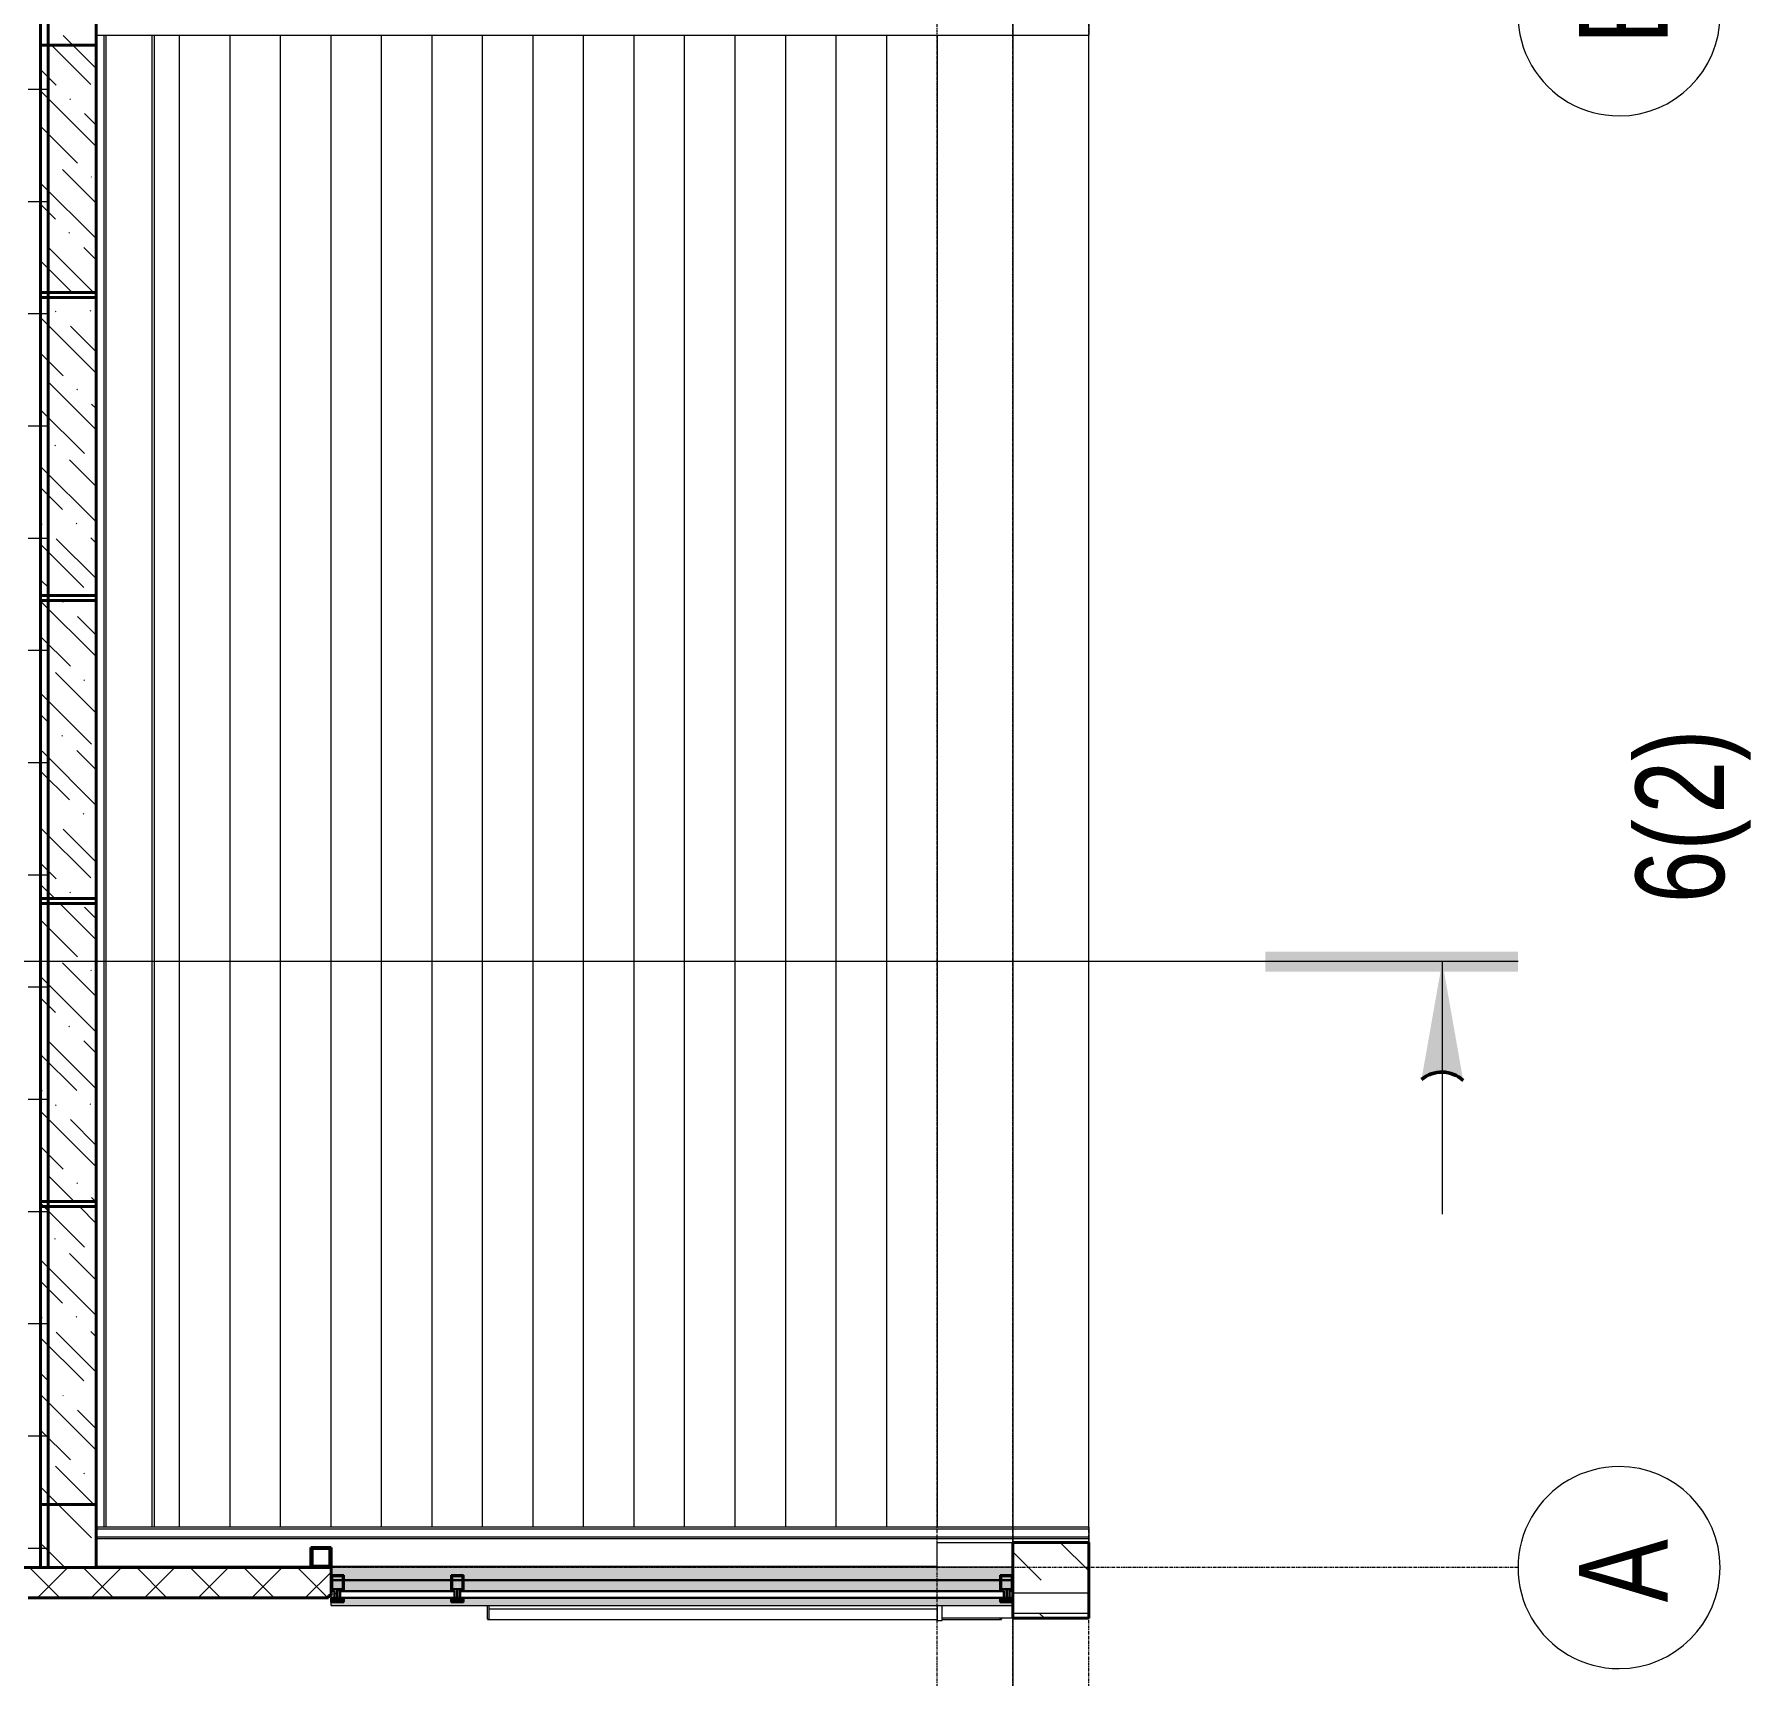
# Model space of a CAD drawing. Header units: millimetres. Extents: x 1117013 to 3394463, y -717780 to -102922.
# Drawn here: x 1305395 to 1312191, y -555272 to -548771 of the extents above; entities that cross this region are included whole.
import ezdxf

# ---------------------------------------------------------------- set-up
doc = ezdxf.new("R2010")
doc.units = ezdxf.units.MM
doc.linetypes.add('ADSK_Линия сетки', pattern=[21, 12, -3, 3, -3])
for name, color, linetype, lineweight in [('0003-Основная тонкая 0.13', 9, 'Continuous', 13), ('A-DOOR', 31, 'Continuous', 18), ('A-DOOR-FRAM', 31, 'Continuous', 18), ('A-FLOR', 192, 'Continuous', 18), ('A-FLOR-LEVL', 51, 'Continuous', 9), ('A-FLOR-PATT', 8, 'Continuous', 40), ('A-GLAZ', 151, 'Continuous', 18), ('A-GLAZ-CURT', 52, 'Continuous', 18), ('A-GLAZ-CWMG', 51, 'Continuous', 18), ('A-WALL', 113, 'Continuous', 18), ('A-WALL-PATT', 111, 'Continuous', 40), ('G-ANNO-SYMB', 111, 'Continuous', 9), ('S-BEAM', 12, 'Continuous', 18), ('S-COLS', 52, 'Continuous', 18), ('S-GRID', 1, 'Continuous', 9), ('S-GRID-IDEN', 1, 'Continuous', 20)]:
    doc.layers.add(name, color=color, linetype=linetype, lineweight=lineweight)
doc.styles.add('Century Gothic_2', font='GOTHIC.TTF', dxfattribs={"width": 0.8, "height": 349.9999999999996})
pattern_1 = [(135, (1309269.552798778, -553434.8527848267), (-308.6966577151427, 84.19025468841392), [396.875, -79.375, 3.353, -76.02199999999999])]
pattern_2 = [(45, (1409.126, 0), (-106.0660171779821, 106.0660171779821), []), (135, (1409.126, 0), (-106.0660171779821, -106.0660171779821), [])]
pattern_3 = [(45, (1409.126, 0), (84.1902546884139, 308.6966577151427), [396.875, -79.375, 3.353, -76.02199999999999])]

# ---------------------------------------------------------------- blocks, each defined once
blk = doc.blocks.new('SK_Окно_Откос - 30_Низ-880982-В_Разрез_Верт_1')
at = {"layer": 'A-GLAZ', "lineweight": 30}
for p, q in [((-120.0000000002362, 2700.000000000002), (-120.0000000002362, 2645.000000000018)), ((-120.000000000233, 55.00000000001457), (-120.000000000233, 0))]:
    blk.add_line(p, q, dxfattribs=at)
blk = doc.blocks.new('ADSK_КолоннаНесущая_Труба_ГОСТ 30245-2003 - 120x80x5-886602-В_Разрез_Верт_1')
at = {"layer": 'S-COLS'}
for p, q in [((4.999999999848835, 3630), (4.999999999848835, 2779.999999999999)), ((114.999999999849, 3630), (114.999999999849, -300)), ((4.999999999848835, 2700), (4.999999999848835, 299.9999999999989))]:
    blk.add_line(p, q, dxfattribs=at)
blk = doc.blocks.new('ADSK_КолоннаНесущая_Труба_ГОСТ 30245-2003 - 160x160x6-766301-В_Разрез_Верт_1')
at = {"layer": 'S-COLS'}
for p in [(6069.99999999993, 3630), (6229.99999999993, -300)]:
    blk.add_line(p, (6069.99999999993, -300), dxfattribs=at)
blk = doc.blocks.new('Schueco_FWS_AD-UP-75_out_Family-01 - FWS HI_Серая-853248-В_Разрез_Верт_1')
at = {"layer": 'A-DOOR-FRAM'}
for p, q in [((-205.3509244978864, 2079.921820283937), (-205.3509244978864, 2075.921820283938)), ((-193.731032112025, 2075.921820283935), (-205.2709767717485, 2075.921820283935)), ((-205.0225751251239, 2075.921820283938), (-205.0225751251239, 300.0000000000011)), ((-203.4556814481993, 2079.921820283934), (-204.6120194234129, 2079.921820283934)), ((-204.6120194234129, 2079.921820283934), (-193.731032112025, 2079.921820283934)), ((-193.731032112025, 2079.921820283934), (-150.0000000002336, 2079.921820283934)), ((-150.0000000002336, 2075.921820283935), (-193.731032112025, 2075.921820283935)), ((-164.8572853085471, 300.0000000000011), (-164.8572853085471, 2075.921820283938)), ((-205.0225751251239, 280.0000000000013), (-205.0225751251239, 49.92182028393706)), ((-205.3509244978886, 49.92182028393706), (-205.3509244978886, 45.9218202839358)), ((-205.2709767717504, 49.92182028393488), (-200.0445437886209, 49.92182028393488)), ((-200.0445437886209, 45.92182028393487), (-204.6120194234148, 45.92182028393487)), ((-204.6120194234148, 45.92182028393487), (-203.4556814482011, 45.92182028393487))]:
    blk.add_line(p, q, dxfattribs=at)
at = {"layer": 'A-DOOR-FRAM', "flags": 128}
for points in [[(-204.966836539429, 2075.921820283935), (-204.7974354665482, 2075.921820283935), (-203.6322961627259, 2075.921820283935)], [(-203.6322961627259, 49.92182028393488), (-204.7974354665482, 49.92182028393488), (-204.966836539429, 49.92182028393488)]]:
    blk.add_lwpolyline(points, dxfattribs=at)
blk = doc.blocks.new('Alutech_ALT_Glass_26mm - Alutech_ALT_Glass_26mm-853256-В_Разрез_Верт_1')
at = {"layer": 'A-GLAZ-CURT', "lineweight": 30}
for p, q in [((-94.00000000023452, 2189.000000000003), (-120.0000000002346, 2189.000000000003)), ((-120.0000000002346, 2189.000000000003), (-120.0000000002346, 36.00000000000237)), ((-94.00000000023452, 36.0000000000021), (-94.00000000023452, 2189.000000000003)), ((-120.0000000002346, 36.00000000000237), (-94.00000000023452, 36.0000000000021))]:
    blk.add_line(p, q, dxfattribs=at)
blk = doc.blocks.new('Rectangular Mullion - Schueco_FWS-50-HI_Tran_CovCap-12_Tran-55_Чёрный-851863-В_Разрез_Верт_1')
at = {"layer": 'A-GLAZ-CWMG', "lineweight": 9}
h = blk.add_hatch(dxfattribs=at)
h.set_pattern_fill('FP_1', color=256, style=0, pattern_type=2)
h.set_pattern_definition(pattern_2)
h.paths.add_polyline_path([(-120.1000000002367, 2.165734258596785e-12), (-120.1000000002367, 14.00000000000115), (-85.00000000023603, 14.00000000000115), (-85.00000000023603, 24.00000000000321), (-125.0000000002356, 24.00000000000321), (-125.0000000002356, 4.000000000005588), (-133.0000000002338, 4.000000000009919), (-133.0000000002338, 46.00000000000687), (-125.0000000002356, 46.00000000000687), (-125.0000000002356, 26.00000000000275), (-85.00000000023603, 26.00000000000275), (-85.00000000023603, 46.00000000000254), (-34.00000000023031, 46.0000000000047), (-34.00000000023031, 4.000000000005588), (-85.00000000023603, 4.000000000005588), (-85.00000000023603, 13.00000000000354), (-92.00000000023444, 13.00000000000354), (-91.8575573621863, 2.165734258596785e-12), (-30.00000000023338, 4.331468517193571e-12), (-30.00000000023338, 50.00000000000163), (-92.00000000023444, 50.00000000000163), (-92.00000000023444, 36.00000000000264), (-120.1000000002345, 36.00000000000264), (-120.1000000002367, 50.00000000000163), (-137.000000000235, 50.00000000000163), (-137.000000000235, 2.165734258596785e-12)], flags=0)
at = {"layer": 'A-GLAZ-CWMG', "lineweight": 30}
for p, q in [((-120.1000000002345, 50.00000000000099), (-137.0000000002342, 50.00000000000099)), ((-137.0000000002342, 50.00000000000099), (-137.0000000002342, 0)), ((-137.0000000002342, 0), (-120.1000000002345, 0)), ((-133.000000000233, 4.000000000007939), (-133.000000000233, 46.00000000000533)), ((-133.000000000233, 46.00000000000533), (-125.0000000002343, 46.00000000000533)), ((-125.0000000002345, 4.000000000003748), (-133.000000000233, 4.000000000007939)), ((-125.0000000002343, 46.00000000000533), (-125.0000000002345, 26.00000000000132)), ((-125.0000000002345, 26.00000000000132), (-85.00000000023333, 26.00000000000132)), ((-85.00000000023333, 24.00000000000122), (-125.0000000002343, 24.00000000000122)), ((-125.0000000002343, 24.00000000000122), (-125.0000000002345, 4.000000000003748)), ((-120.1000000002343, 36.00000000000074), (-120.1000000002345, 50.00000000000099)), ((-92.0000000002347, 36.00000000000074), (-120.1000000002343, 36.00000000000074)), ((-120.1000000002345, 0), (-120.1000000002345, 14.00000000000133)), ((-120.1000000002345, 14.00000000000133), (-85.00000000023333, 14.00000000000065)), ((-30.00000000023203, 50.00000000000109), (-92.00000000023444, 50.00000000000109)), ((-92.00000000023444, 50.00000000000109), (-92.0000000002347, 36.00000000000074)), ((-85.00000000023387, 13.00000000000213), (-92.00000000023498, 13.00000000000213)), ((-92.00000000023498, 13.00000000000213), (-92.00000000023525, 9.09439190621697e-13)), ((-92.00000000023525, 9.09439190621697e-13), (-30.00000000023203, 1.349353961899169e-12)), ((-85.00000000023333, 26.00000000000132), (-85.00000000023333, 46.00000000000208)), ((-85.00000000023333, 46.00000000000208), (-34.00000000023004, 46.00000000000338)), ((-85.00000000023333, 14.00000000000065), (-85.00000000023333, 24.00000000000122)), ((-85.00000000023387, 4.000000000003413), (-85.00000000023387, 13.00000000000213)), ((-34.00000000023004, 4.000000000003413), (-85.00000000023387, 4.000000000003413)), ((-34.00000000023004, 46.00000000000338), (-34.00000000023004, 4.000000000003413)), ((-30.00000000023203, 1.349353961899169e-12), (-30.00000000023203, 50.00000000000109))]:
    blk.add_line(p, q, dxfattribs=at)
blk = doc.blocks.new('Rectangular Mullion - Schueco_FWS-50-HI_Стойка-80_Крышка-45_Чёрный-853243-В_Разрез_Верт_1')
at = {"layer": 'A-GLAZ-CWMG'}
h = blk.add_hatch(color=256, dxfattribs=at)
h.paths.add_polyline_path([(-137.0000000002357, 2.165734258596785e-12), (-137.0000000002357, 50.00000000000163), (-120.1000000002352, 50.00000000000163), (-120.1000000002352, 2175.000000000006), (-137.0000000002357, 2175.000000000004), (-137.0000000002357, 2200.000000000002), (-150.0000000002349, 2200.000000000002), (-150.0000000002349, 2.165734258596785e-12), (-137.7400000002381, 2.165734258596785e-12)], flags=0)
h.paths.add_polyline_path([(-125.0000000002363, 4.000000000009919), (-125.0000000002363, 24.00000000000321), (-120.1000000002352, 24.00000000000321), (-120.1000000002352, 26.00000000000275), (-125.0000000002363, 26.00000000000275), (-125.0000000002363, 46.00000000000687), (-133.0000000002345, 46.00000000000687), (-133.0000000002345, 4.000000000009919)], flags=0)
h.paths.add_polyline_path([(-125.0000000002384, 2179.000000000014), (-125.0000000002384, 2199.000000000005), (-133.0000000002345, 2199.000000000005), (-133.0000000002345, 2179.000000000014)], flags=0)
h = blk.add_hatch(color=256, dxfattribs=at)
h.paths.add_polyline_path([(-120.1000000002352, 2.165734258596785e-12), (-92.00000000023508, 2.165734258596785e-12), (-92.77777777801413, 14.00000000000115), (-120.1000000002352, 14.00000000000115), (-120.1000000002352, 4.000000000005588)], flags=0)
h.paths.add_polyline_path([(-120.1000000002352, 24.00000000000321), (-92.00000000023508, 24.00000000000321), (-92.00000000023508, 26.00000000000275), (-120.1000000002352, 26.00000000000275)], flags=0)
h.paths.add_polyline_path([(-92.00000000023508, 36.00000000000264), (-92.77777777801413, 2189.000000000005), (-94.0000000002368, 2188.000000000007), (-94.0000000002368, 36.00000000000264)], flags=0)
h = blk.add_hatch(color=256, dxfattribs=at)
h.paths.add_polyline_path([(0.9999999997654104, 2.165734258596785e-12), (0.9999999997654104, 2200.000000000002), (-30.00000000023404, 2199.000000000005), (-30.00000000023404, 2175.000000000004), (-92.0000000002351, 2175.000000000004), (-91.85755736218695, 50.00000000000163), (-30.00000000023404, 50.00000000000163), (-30.00000000023404, 2.165734258596785e-12)], flags=0)
h.paths.add_polyline_path([(-76.00000000023225, 4.000000000005588), (-34.00000000023096, 4.000000000005588), (-34.00000000023096, 46.00000000000254), (-85.0000000002367, 46.00000000000254), (-85.0000000002367, 26.00000000000275), (-92.0000000002351, 26.00000000000275), (-91.85755736218695, 24.00000000000321), (-85.0000000002367, 24.00000000000321), (-85.0000000002367, 14.00000000000115), (-85.0000000002367, 13.00000000000354), (-85.0000000002367, 4.000000000005588)], flags=0)
h.paths.add_polyline_path([(-85.0000000002367, 2179.000000000007), (-34.00000000022879, 2179.000000000007), (-34.00000000023096, 2200.000000000002), (-85.0000000002367, 2199.000000000005), (-85.0000000002367, 2189.000000000005), (-85.0000000002367, 2188.000000000007)], flags=0)
for p, q in [((-150.0000000002327, 2200), (-150.0000000002327, 0)), ((-120.1000000002329, 2175.000000000004), (-120.1000000002329, 50.00000000000109)), ((-92.00000000023313, 2175.000000000002), (-92.00000000023313, 50.00000000000109)), ((0.9999999997675424, 0), (0.9999999997675424, 2200)), ((-120.1000000002329, 26.0000000000014), (-120.1000000002329, 24.00000000000158)), ((-92.00000000023313, 26.0000000000014), (-92.00000000023313, 24.00000000000158))]:
    blk.add_line(p, q, dxfattribs=at)
blk = doc.blocks.new('Rectangular Mullion - Schueco_FWS-50-HI_Tran_CovCap-12_Tran-55_Чёрный-851864-В_Разрез_Верт_1')
at = {"layer": 'A-GLAZ-CWMG', "lineweight": 9}
h = blk.add_hatch(dxfattribs=at)
h.set_pattern_fill('FP_1', color=256, style=0, pattern_type=2)
h.set_pattern_definition(pattern_2)
h.paths.add_polyline_path([(-137.000000000235, 2650.000000000003), (-120.1000000002367, 2650.000000000005), (-120.1000000002367, 2664.000000000004), (-85.00000000023603, 2664.000000000004), (-85.00000000023603, 2674.000000000004), (-125.0000000002378, 2674.000000000004), (-125.0000000002378, 2654.00000000001), (-133.0000000002338, 2654.00000000001), (-133.0000000002338, 2696.000000000008), (-125.0000000002378, 2696.000000000003), (-125.0000000002378, 2676.000000000004), (-85.00000000023603, 2676.000000000004), (-85.00000000023603, 2696.000000000005), (-34.0000000002303, 2696.000000000005), (-34.0000000002303, 2654.000000000006), (-85.00000000023603, 2654.000000000006), (-85.00000000023603, 2663.000000000004), (-92.00000000023661, 2663.000000000004), (-92.00000000023661, 2650.000000000005), (-30.00000000023338, 2650.000000000005), (-30.00000000023338, 2700.000000000005), (-92.00000000023661, 2700.000000000005), (-92.00000000023661, 2686.000000000003), (-120.1000000002367, 2686.000000000003), (-120.1000000002367, 2700.000000000005), (-137.000000000235, 2700.000000000005), (-137.000000000235, 2688.24061599598)], flags=0)
at = {"layer": 'A-GLAZ-CWMG', "lineweight": 30}
for p, q in [((-120.1000000002345, 2700), (-137.0000000002342, 2700)), ((-137.0000000002342, 2700), (-137.0000000002342, 2649.999999999999)), ((-133.000000000233, 2654.000000000007), (-133.000000000233, 2696.000000000005)), ((-133.000000000233, 2696.000000000005), (-125.0000000002345, 2696.000000000001)), ((-125.0000000002343, 2654.000000000007), (-133.000000000233, 2654.000000000007)), ((-125.0000000002345, 2696.000000000001), (-125.0000000002343, 2676)), ((-125.0000000002343, 2676), (-85.00000000023333, 2676)), ((-85.00000000023333, 2674), (-125.0000000002345, 2674)), ((-125.0000000002345, 2674), (-125.0000000002343, 2654.000000000007)), ((-120.1000000002345, 2686), (-120.1000000002345, 2700)), ((-92.0000000002347, 2686), (-120.1000000002345, 2686)), ((-120.1000000002345, 2650.000000000001), (-120.1000000002345, 2664)), ((-120.1000000002345, 2664), (-85.00000000023333, 2664)), ((-30.00000000023202, 2700), (-92.0000000002347, 2700)), ((-92.0000000002347, 2700), (-92.0000000002347, 2686)), ((-85.00000000023387, 2663.000000000001), (-92.00000000023525, 2663.000000000001)), ((-92.00000000023525, 2663.000000000001), (-92.00000000023498, 2650.000000000001)), ((-85.00000000023333, 2676), (-85.00000000023333, 2696.000000000003)), ((-85.00000000023333, 2696.000000000003), (-34.00000000023003, 2696.000000000003)), ((-85.00000000023333, 2664), (-85.00000000023333, 2674)), ((-85.00000000023387, 2654.000000000002), (-85.00000000023387, 2663.000000000001)), ((-34.00000000023003, 2654.000000000003), (-85.00000000023387, 2654.000000000002)), ((-34.00000000023003, 2696.000000000003), (-34.00000000023003, 2654.000000000003)), ((-30.00000000023202, 2650.000000000001), (-30.00000000023202, 2700)), ((-137.0000000002342, 2649.999999999999), (-120.1000000002345, 2650.000000000001)), ((-92.00000000023498, 2650.000000000001), (-30.00000000023202, 2650.000000000001))]:
    blk.add_line(p, q, dxfattribs=at)
blk = doc.blocks.new('ADSK_Балка_Труба_ГОСТ 30245-2003 - 80x80x5-851437-В_Разрез_Верт_1')
at = {"layer": 'S-BEAM', "lineweight": 40}
for p, q in [((79.9999999999344, 2780), (-6.52803006286232e-11, 2780)), ((-6.52803006286232e-11, 2780), (-6.52803006286232e-11, 2700.000000000001)), ((4.999999999934666, 2775.000000000001), (74.99999999993473, 2775.000000000001)), ((4.999999999934666, 2705.000000000001), (4.999999999934666, 2775.000000000001)), ((74.99999999993473, 2775.000000000001), (74.99999999993473, 2705.000000000001)), ((79.9999999999344, 2700.000000000001), (79.9999999999344, 2780)), ((-6.52803006286232e-11, 2700.000000000001), (79.9999999999344, 2700.000000000001)), ((74.99999999993473, 2705.000000000001), (4.999999999934666, 2705.000000000001))]:
    blk.add_line(p, q, dxfattribs=at)
blk = doc.blocks.new('ADSK_КолоннаНесущая_Труба_ГОСТ 30245-2003 - 160x160x6-791750-В_Разрез_Верт_1')
at = {"layer": 'S-COLS'}
for p, q in [((153.9999999999334, 3630), (153.9999999999334, -300)), ((159.9999999999322, -300), (159.9999999999322, 3630)), ((159.9999999999322, -300), (119.9999999998471, -300))]:
    blk.add_line(p, q, dxfattribs=at)
blk = doc.blocks.new('SK_ПлитаПерекрытия_Пустотная - ПК 68-10-8-778110-В_Разрез_Верт_1')
at = {"layer": 'S-BEAM', "lineweight": 9}
h = blk.add_hatch(dxfattribs=at)
h.set_pattern_fill('FP_4', color=256, style=0, pattern_type=2)
h.set_pattern_definition(pattern_3)
h.paths.add_polyline_path([(5050.000000000116, 3630.000000000009), (6030.000000000116, 3630.000000000009), (6030.000000000116, 3850.000000000005), (5050.000000000116, 3850.000000000005)], flags=0)
at = {"layer": 'S-BEAM', "lineweight": 40}
for p, q in [((5050.000000000109, 3850), (5050.000000000109, 3630.000000000003)), ((6030.000000000109, 3850), (5050.000000000109, 3850)), ((6030.000000000109, 3630.000000000003), (6030.000000000109, 3850)), ((5050.000000000109, 3630.000000000003), (6030.000000000109, 3630.000000000003))]:
    blk.add_line(p, q, dxfattribs=at)
blk = doc.blocks.new('SK_ПлитаПерекрытия_Пустотная - ПК 68-12-8-777867-В_Разрез_Верт_1')
at = {"layer": 'S-BEAM', "lineweight": 9}
h = blk.add_hatch(dxfattribs=at)
h.set_pattern_fill('FP_4', color=256, style=0, pattern_type=2)
h.set_pattern_definition(pattern_3)
h.paths.add_polyline_path([(250.0000000001092, 3630.000000000009), (1430.000000000109, 3630.000000000009), (1430.000000000109, 3850.000000000005), (250.0000000001092, 3850.000000000005)], flags=0)
at = {"layer": 'S-BEAM', "lineweight": 40}
for p, q in [((250.0000000001098, 3850), (250.0000000001098, 3630.000000000003)), ((1430.00000000011, 3850), (250.0000000001098, 3850)), ((1430.00000000011, 3630.000000000003), (1430.00000000011, 3850)), ((250.0000000001098, 3630.000000000003), (1430.00000000011, 3630.000000000003))]:
    blk.add_line(p, q, dxfattribs=at)
blk = doc.blocks.new('SK_ПлитаПерекрытия_Пустотная - ПК 68-12-8-V3-В_Разрез_Верт_1')
at = {"layer": 'S-BEAM', "lineweight": 9}
h = blk.add_hatch(dxfattribs=at)
h.set_pattern_fill('FP_4', color=256, style=0, pattern_type=2)
h.set_pattern_definition(pattern_3)
h.paths.add_polyline_path([(2630.000000000112, 3630.000000000009), (2630.000000000112, 3850.000000000005), (1450.000000000111, 3850.000000000005), (1450.000000000111, 3630.000000000009)], flags=0)
at = {"layer": 'S-BEAM', "lineweight": 40}
for p, q in [((1450.00000000011, 3850), (1450.00000000011, 3630.000000000003)), ((2630.00000000011, 3850), (1450.00000000011, 3850)), ((2630.00000000011, 3630.000000000003), (2630.00000000011, 3850)), ((1450.00000000011, 3630.000000000003), (2630.00000000011, 3630.000000000003))]:
    blk.add_line(p, q, dxfattribs=at)
blk = doc.blocks.new('SK_ПлитаПерекрытия_Пустотная - ПК 68-12-8-V4-В_Разрез_Верт_1')
at = {"layer": 'S-BEAM', "lineweight": 9}
h = blk.add_hatch(dxfattribs=at)
h.set_pattern_fill('FP_4', color=256, style=0, pattern_type=2)
h.set_pattern_definition(pattern_3)
h.paths.add_polyline_path([(2650.000000000111, 3630.000000000009), (3830.000000000113, 3630.000000000009), (3830.000000000113, 3850.000000000005), (2650.000000000111, 3850.000000000005)], flags=0)
at = {"layer": 'S-BEAM', "lineweight": 40}
for p, q in [((2650.000000000109, 3850), (2650.000000000109, 3630.000000000003)), ((3830.000000000109, 3850), (2650.000000000109, 3850)), ((3830.000000000109, 3630.000000000003), (3830.000000000109, 3850)), ((2650.000000000109, 3630.000000000003), (3830.000000000109, 3630.000000000003))]:
    blk.add_line(p, q, dxfattribs=at)
blk = doc.blocks.new('SK_ПлитаПерекрытия_Пустотная - ПК 68-12-8-V5-В_Разрез_Верт_1')
at = {"layer": 'S-BEAM', "lineweight": 9}
h = blk.add_hatch(dxfattribs=at)
h.set_pattern_fill('FP_4', color=256, style=0, pattern_type=2)
h.set_pattern_definition(pattern_3)
h.paths.add_polyline_path([(4205.469546564103, 3630.000000000009), (5030.000000000113, 3630.000000000009), (5030.000000000113, 3850.000000000005), (3850.000000000113, 3850.000000000005), (3850.000000000113, 3630.000000000009)], flags=0)
at = {"layer": 'S-BEAM', "lineweight": 40}
for p, q in [((3850.000000000109, 3850), (3850.000000000109, 3630.000000000003)), ((5030.000000000108, 3850), (3850.000000000109, 3850)), ((5030.000000000108, 3630.000000000003), (5030.000000000108, 3850)), ((3850.000000000109, 3630.000000000003), (5030.000000000108, 3630.000000000003))]:
    blk.add_line(p, q, dxfattribs=at)
blk = doc.blocks.new('ADSK_Балка_Двутавр_ТипБ_АСТО20-93 - 20Б1-889043-В_Разрез_Верт_1')
at = {"layer": 'S-BEAM'}
for p, q in [((6069.999999999927, 3600.000000000016), (160.0000006095522, 3600.000000000016)), ((6069.999999999927, 3592.000000000017), (160.0000006095522, 3592.000000000017)), ((160.0000006095522, 3408.000000000016), (6069.999999999927, 3408.000000000016)), ((6069.999999999927, 3400.000000000016), (160.0000006095522, 3400.000000000016))]:
    blk.add_line(p, q, dxfattribs=at)
blk = doc.blocks.new('Alutech_ALT_Glass_26mm - Alutech_ALT_Glass_26mm-853258-В_Разрез_Верт_1')
at = {"layer": 'A-GLAZ-CURT', "lineweight": 30}
for p, q in [((-94.00000000023452, 2664.000000000003), (-120.0000000002346, 2664.000000000003)), ((-120.0000000002346, 2664.000000000003), (-120.0000000002346, 2211.000000000001)), ((-94.00000000023452, 2211.000000000001), (-94.00000000023452, 2664.000000000003)), ((-120.0000000002346, 2211.000000000001), (-94.00000000023452, 2211.000000000001))]:
    blk.add_line(p, q, dxfattribs=at)
blk = doc.blocks.new('Rectangular Mullion - Schueco_FWS-50-HI_Tran_CovCap-12_Tran-55_Чёрный-851867-В_Разрез_Верт_1')
at = {"layer": 'A-GLAZ-CWMG', "lineweight": 9}
h = blk.add_hatch(dxfattribs=at)
h.set_pattern_fill('FP_1', color=256, style=0, pattern_type=2)
h.set_pattern_definition(pattern_2)
h.paths.add_polyline_path([(-137.000000000235, 2175.000000000004), (-120.1000000002367, 2175.000000000006), (-120.1000000002367, 2189.000000000005), (-85.00000000023603, 2189.000000000005), (-85.00000000023603, 2199.000000000005), (-125.0000000002378, 2199.000000000005), (-125.0000000002378, 2179.000000000014), (-133.0000000002338, 2179.000000000014), (-133.0000000002338, 2221.00000000001), (-125.0000000002378, 2221.000000000006), (-125.0000000002378, 2201.000000000006), (-85.00000000023603, 2201.000000000006), (-85.00000000023603, 2221.000000000008), (-34.0000000002303, 2221.000000000008), (-34.0000000002303, 2179.000000000009), (-85.00000000023603, 2179.000000000007), (-85.00000000023603, 2188.000000000007), (-92.00000000023661, 2188.000000000007), (-91.8575573621863, 2175.000000000004), (-30.00000000023338, 2175.000000000004), (-30.00000000023338, 2225.000000000005), (-92.00000000023661, 2225.000000000005), (-92.00000000023661, 2211.000000000004), (-120.1000000002367, 2211.000000000004), (-120.1000000002367, 2225.000000000005), (-137.000000000235, 2225.000000000005), (-137.000000000235, 2210.162463983912)], flags=0)
at = {"layer": 'A-GLAZ-CWMG', "lineweight": 30}
for p, q in [((-120.1000000002343, 2225), (-137.0000000002342, 2225)), ((-137.0000000002342, 2225), (-137.0000000002342, 2174.999999999999)), ((-137.0000000002342, 2174.999999999999), (-120.1000000002345, 2175.000000000001)), ((-133.000000000233, 2179.000000000007), (-133.000000000233, 2221.000000000004)), ((-133.000000000233, 2221.000000000004), (-125.0000000002345, 2221.000000000001)), ((-125.0000000002343, 2179.000000000007), (-133.000000000233, 2179.000000000007)), ((-125.0000000002345, 2221.000000000001), (-125.0000000002343, 2201)), ((-125.0000000002343, 2201), (-85.00000000023333, 2201)), ((-85.00000000023333, 2199), (-125.0000000002345, 2199)), ((-125.0000000002345, 2199), (-125.0000000002343, 2179.000000000007)), ((-120.1000000002343, 2211), (-120.1000000002343, 2225)), ((-92.0000000002347, 2211), (-120.1000000002343, 2211)), ((-120.1000000002345, 2175.000000000001), (-120.1000000002345, 2189)), ((-120.1000000002345, 2189), (-85.00000000023333, 2189)), ((-30.00000000023202, 2225), (-92.0000000002347, 2225)), ((-92.0000000002347, 2225), (-92.0000000002347, 2211)), ((-85.00000000023387, 2188.000000000001), (-92.00000000023525, 2188.000000000001)), ((-92.00000000023525, 2188.000000000001), (-92.00000000023498, 2175)), ((-92.00000000023498, 2175), (-30.00000000023202, 2175)), ((-85.00000000023333, 2201), (-85.00000000023333, 2221.000000000002)), ((-85.00000000023333, 2221.000000000002), (-34.00000000023003, 2221.000000000002)), ((-85.00000000023333, 2189), (-85.00000000023333, 2199)), ((-85.00000000023387, 2179.000000000002), (-85.00000000023387, 2188.000000000001)), ((-34.00000000023003, 2179.000000000002), (-85.00000000023387, 2179.000000000002)), ((-34.00000000023003, 2221.000000000002), (-34.00000000023003, 2179.000000000002)), ((-30.00000000023202, 2175), (-30.00000000023202, 2225))]:
    blk.add_line(p, q, dxfattribs=at)
blk = doc.blocks.new('Rectangular Mullion - Schueco_FWS-50-HI_Стойка-80_Крышка-45_Чёрный-853244-В_Разрез_Верт_1')
at = {"layer": 'A-GLAZ-CWMG'}
h = blk.add_hatch(color=256, dxfattribs=at)
h.paths.add_polyline_path([(-150.0000000002349, 2200.000000000005), (-137.0000000002357, 2201.000000000006), (-137.0000000002357, 2225.000000000005), (-120.1000000002352, 2225.000000000005), (-120.1000000002352, 2650.000000000006), (-137.0000000002357, 2650.000000000004), (-137.0000000002357, 2700.000000000005), (-150.0000000002349, 2700.000000000005), (-150.0000000002349, 2201.000000000006)], flags=0)
h.paths.add_polyline_path([(-133.0000000002345, 2200.000000000005), (-125.0000000002384, 2201.000000000006), (-125.0000000002384, 2221.000000000006), (-133.0000000002301, 2221.000000000006), (-133.0000000002345, 2201.000000000006)], flags=0)
h.paths.add_polyline_path([(-125.0000000002384, 2654.000000000012), (-125.0000000002384, 2674.000000000005), (-120.1000000002352, 2674.000000000005), (-120.1000000002352, 2676.000000000005), (-125.0000000002384, 2676.000000000005), (-125.0000000002384, 2696.000000000005), (-133.0000000002301, 2696.000000000005), (-133.0000000002345, 2654.000000000012)], flags=0)
h = blk.add_hatch(color=256, dxfattribs=at)
h.paths.add_polyline_path([(-92.00000000023508, 2211.000000000004), (-92.77777777801413, 2664.000000000005), (-94.0000000002368, 2663.000000000005), (-94.0000000002368, 2211.000000000004)], flags=0)
h.paths.add_polyline_path([(-120.1000000002352, 2674.000000000005), (-92.00000000023508, 2674.000000000005), (-92.00000000023508, 2676.000000000005), (-120.1000000002352, 2676.000000000005)], flags=0)
h.paths.add_polyline_path([(-92.00000000023508, 2686.000000000005), (-92.00000000023508, 2700.000000000005), (-120.1000000002352, 2700.000000000005), (-120.0000000002352, 2686.000000000005), (-94.0000000002368, 2686.000000000005)], flags=0)
h = blk.add_hatch(color=256, dxfattribs=at)
h.paths.add_polyline_path([(-92.0000000002351, 2200.000000000005), (-34.00000000023096, 2200.000000000005), (-34.00000000023096, 2221.000000000008), (-85.0000000002367, 2221.000000000008), (-85.0000000002367, 2201.000000000006), (-92.0000000002351, 2201.000000000006)], flags=0)
h.paths.add_polyline_path([(-30.00000000023404, 2200.000000000005), (0.9999999997654104, 2200.000000000005), (-2.365279598848247e-10, 2700.000000000005), (-30.00000000023404, 2700.000000000005), (-30.00000000023404, 2650.000000000006), (-92.0000000002351, 2650.000000000006), (-92.0000000002351, 2225.000000000005), (-30.00000000023404, 2225.000000000005), (-30.00000000023404, 2210.162463983912)], flags=0)
h.paths.add_polyline_path([(-34.00000000023096, 2654.000000000007), (-34.00000000023096, 2696.000000000006), (-85.0000000002367, 2696.000000000006), (-85.0000000002367, 2676.000000000005), (-92.0000000002351, 2676.000000000005), (-92.0000000002351, 2674.000000000005), (-85.0000000002367, 2674.000000000005), (-85.0000000002367, 2664.000000000005), (-85.0000000002367, 2663.000000000005), (-85.0000000002367, 2654.000000000007), (-76.00000000023225, 2654.000000000007)], flags=0)
for p, q in [((-150.0000000002327, 2700), (-137.0000000002346, 2700)), ((-150.0000000002327, 2700), (-150.0000000002327, 2200)), ((-120.1000000002329, 2700), (-110.0000000002335, 2700)), ((-120.1000000002329, 2676.000000000001), (-120.1000000002329, 2674)), ((-92.00000000023313, 2676.000000000001), (-92.00000000023313, 2674)), ((0.9999999997675424, 2200), (0.9999999997675424, 2700)), ((-120.1000000002329, 2650.000000000001), (-120.1000000002329, 2225.000000000001)), ((-92.00000000023313, 2650.000000000001), (-92.00000000023313, 2225.000000000001))]:
    blk.add_line(p, q, dxfattribs=at)
blk = doc.blocks.new('SK_Окно_Проём - Проём-880971-В_Разрез_Верт_1')
at = {"layer": 'A-GLAZ', "lineweight": 30}
for p, q in [((-120.0000000002101, 2699.999999999985), (-120.0000000002101, -4.331468517193571e-12)), ((-120.0000000002361, 2699.999999999993), (-120.0000000002361, 2664.999999999992)), ((-50.00000000023499, 2699.999999999985), (-50.00000000023499, -4.331468517193571e-12)), ((-50.00000000023628, 2699.999999999993), (-50.00000000023628, 2664.999999999992)), ((-120.0000000002328, 35.00000000000016), (-120.0000000002328, 0)), ((-50.00000000023956, 35.00000000000016), (-50.00000000023956, 0))]:
    blk.add_line(p, q, dxfattribs=at)
blk = doc.blocks.new('Ось сетки - Круг_Ø8 мм-6577-В_Разрез_Верт_1')
at = {"layer": 'S-GRID-IDEN'}
for centre, radius, start, end in [((-7.489074640114639e-11, -2399.999999999997), 399.9999999999998, 359.9999999999996, 179.9999999999998), ((-7.483787202959861e-11, -2399.999999999997), 399.9999999999999, 179.9999999999998, 359.9999999999993)]:
    blk.add_arc(centre, radius, start, end, dxfattribs=at)
blk = doc.blocks.new('Разрез - Номер вида и Номер листа спереди_3_5 мм-64073-В_Разрез_Верт_1')
at = {"layer": 'G-ANNO-SYMB'}
blk.add_hatch(color=256, dxfattribs=at).paths.add_polyline_path([(2439.881281731908, -1000.000000000003), (2360.118718267949, -1000.000000000003), (2360.118718267949, -2000.000000000002), (2439.881281731908, -2000.000000000002)], flags=0)
h = blk.add_hatch(color=256, dxfattribs=at)
edge = h.paths.add_edge_path(flags=0)
edge.add_line((1928.927019397687, -1783.083809596687), (2400.118718267947, -1700.000000000002))
edge.add_line((2400.118718267947, -1700.000000000002), (1932.659585272731, -1617.574342474358))
edge.add_arc((1838.399760808412, -1698.245418912015), 124.0674698768968, -43.141974458396476, 40.55814610926569, ccw=False)
at = {"layer": 'G-ANNO-SYMB', "lineweight": 20}
blk.add_line((2400.118718267953, -1700.000000000001), (1400.118718267953, -1700.000000000002), dxfattribs=at)
at = {"layer": 'G-ANNO-SYMB', "lineweight": 50}
blk.add_arc((1838.399760808412, -1698.245418912015), 124.0674698768968, 316.8580255416031, 40.55814610926538, dxfattribs=at)

msp = doc.modelspace()

# ---------------------------------------------------------------- hatches: boundary and pattern name
at = {"layer": 'A-FLOR-PATT', "lineweight": 9}
h = msp.add_hatch(dxfattribs=at)
h.set_pattern_fill('FP_3', color=256, angle=90, style=0, pattern_type=2)
h.set_pattern_definition([(90, (1309269.552798778, -553434.8527848267), (-222.25, 222.25), [222.25, -222.25]), (180, (1309269.552798778, -553212.6027848267), (-222.25, -222.25), [222.25, -222.25])])
h.paths.add_polyline_path([(1305449.552798778, -542780.5396767973), (1305449.552798778, -542543.9787848268), (1305369.552798778, -542543.9787848268), (1305369.552798778, -554843.9787848269), (1305449.552798778, -554843.9787848269), (1305449.552798778, -543762.7858719805)], flags=0)
h = msp.add_hatch(dxfattribs=at)
h.set_pattern_fill('FP_4', color=256, angle=90, style=0, pattern_type=2)
h.set_pattern_definition(pattern_1)
h.paths.add_polyline_path([(1305639.552798778, -545236.1551647552), (1305639.552798778, -542543.9787848268), (1305419.552798778, -542543.9787848268), (1305419.552798778, -554843.9787848269), (1305639.552798778, -554843.9787848269), (1305639.552798778, -545727.2782623469)], flags=0)
at = {"layer": 'A-WALL-PATT', "lineweight": 9}
h = msp.add_hatch(dxfattribs=at)
h.set_pattern_fill('FP_6', color=256, angle=90, style=0, pattern_type=2)
h.set_pattern_definition([(90, (1308969.552798778, -554903.9787848267), (-200, 1.224646799147353e-14), [])])
h.paths.add_polyline_path([(1308969.552798778, -542433.6339572406), (1308969.552798778, -542423.9787848268), (1308959.552798778, -542423.9787848268), (1308959.552798778, -542433.9787848269), (1308969.552798778, -542433.9787848269)], flags=0)
h.paths.add_polyline_path([(1308969.552798778, -554683.9787848267), (1308969.552798778, -548773.9787848267), (1305869.552798778, -548773.9787848267), (1305869.552798778, -554683.9787842171), (1308913.082210543, -554683.9787848267)], flags=0)
h.paths.add_polyline_path([(1308969.552798778, -548613.9787848267), (1308969.552798778, -548123.9787848268), (1306569.552798778, -548123.9787848268), (1306569.552798778, -548613.9787848267), (1306770.729269366, -548613.9787848267)], flags=0)
h.paths.add_polyline_path([(1308969.552798778, -545333.9787848268), (1306569.552798778, -545333.9787848268), (1306569.552798778, -545763.9787848268), (1308969.552798778, -545763.9787848268)], flags=0)
h.paths.add_polyline_path([(1307769.552798778, -542433.9787848269), (1307769.552798778, -542423.9787848268), (1307759.552798778, -542423.9787848268), (1307759.552798778, -542433.9787848269)], flags=0)
h.paths.add_polyline_path([(1306569.552798778, -542433.9787848269), (1306569.552798778, -542423.9787848268), (1306559.552798778, -542423.9787848268), (1306559.552798778, -542433.9787848269)], flags=0)
h.paths.add_polyline_path([(1306489.552798778, -548613.9787848267), (1306489.552798778, -545333.9787848268), (1305869.552798778, -545333.9787848268), (1305869.552798778, -548613.9787848267), (1306421.952798778, -548613.9787848267)], flags=0)
h.paths.add_polyline_path([(1305669.552798778, -545333.9787848268), (1305669.552798778, -545193.9787848268), (1305639.552798778, -545193.9787848268), (1305639.552798778, -548613.9787848267), (1305669.552798778, -548613.9787848267), (1305669.552798778, -545727.2782623469)], flags=0)
h.paths.add_polyline_path([(1305669.552798778, -554593.9787848266), (1305669.552798778, -548773.9787848267), (1305639.552798778, -548773.9787848267), (1305639.552798778, -554683.9787842171), (1305669.552798778, -554683.9787842171)], flags=0)
h.paths.add_polyline_path([(1305669.552798778, -543762.7858719805), (1305669.552798778, -542703.9787854364), (1305639.552798778, -542703.9787854364), (1305639.552798778, -543993.9787848268), (1305669.552798778, -543993.9787848268), (1305669.552798778, -543921.4787848267)], flags=0)
h.paths.add_polyline_path([(1305369.552798778, -542433.6444383223), (1305369.552798778, -542423.9787848268), (1305359.552798778, -542423.9787848268), (1305359.552798778, -542433.9787848269), (1305369.552798778, -542433.9787848269)], flags=0)
h.paths.add_polyline_path([(1305369.552798778, -545727.2782623469), (1305369.552798778, -545333.5787848268), (1302969.552798778, -545333.5787848268), (1302969.552798778, -545763.9787848268), (1305369.552798778, -545763.9787848268)], flags=0)
h.paths.add_polyline_path([(1305369.552798778, -548123.9787848268), (1302969.552798778, -548123.9787848268), (1302969.552798778, -548613.9787848267), (1305369.552798778, -548613.9787848267)], flags=0)
h.paths.add_polyline_path([(1305369.552798778, -548773.9787848267), (1301869.552798778, -548774.6760307687), (1301869.552798778, -554683.9787848267), (1305369.552798778, -554683.9787848267), (1305369.552798778, -550638.5092382625)], flags=0)
h.paths.add_polyline_path([(1304169.552798778, -542423.9787848268), (1304159.552798778, -542423.9787848268), (1304159.552798778, -542433.9787848269), (1304169.552798778, -542433.054415079)], flags=0)
h.paths.add_polyline_path([(1302969.552798778, -542423.9787848268), (1302959.552798778, -542423.9787848268), (1302959.552798778, -542433.9787848269), (1302969.552798778, -542433.9787848269)], flags=0)
h.paths.add_polyline_path([(1302889.552798778, -545729.9787848267), (1302889.552798778, -545333.5787848268), (1302146.332726524, -545333.5787848268), (1301869.552798778, -548497.1878353098), (1301869.552798778, -548613.9787848267), (1302889.552798778, -548613.2815388847), (1302889.552798778, -546709.52445753)], flags=0)
h.paths.add_polyline_path([(1302069.552798778, -542543.9787848268), (1302069.552798778, -542423.9787848268), (1302049.552798778, -542423.9787848268), (1302039.054159155, -542543.9787848268), (1302049.552798778, -542543.9787848268)], flags=0)
h.paths.add_polyline_path([(1301945.568759015, -545333.5787848268), (1301869.552798778, -545333.5787848268), (1301869.552798778, -546202.445186176), (1301922.872194586, -545593.001703343)], flags=0)
h.paths.add_polyline_path([(1301898.979823147, -542423.9787848268), (1301869.552798778, -542423.9787848268), (1301870.524748848, -542749.2217723442)], flags=0)
h = msp.add_hatch(dxfattribs=at)
h.set_pattern_fill('FP_4', color=256, angle=90, style=0, pattern_type=2)
h.set_pattern_definition(pattern_1)
h.paths.add_polyline_path([(1309569.552798778, -554943.9787848268), (1309569.552798778, -554743.9787848268), (1309269.552798778, -554743.9787848268), (1309269.552798778, -554943.9787848268), (1309290.421710851, -554943.9787848268)], flags=0)
h = msp.add_hatch(dxfattribs=at)
h.set_pattern_fill('FP_1', color=256, angle=90, style=0, pattern_type=2)
h.set_pattern_definition([(135, (1309269.552798778, -553434.8527848267), (-106.0660171779821, -106.0660171779821), []), (225, (1309269.552798778, -553434.8527848267), (106.0660171779821, -106.0660171779821), [])])
h.paths.add_polyline_path([(1306569.552798778, -554953.9787848269), (1306569.552798778, -554843.9787848269), (1300569.552798778, -554843.9787848269), (1300569.552798778, -554963.9787848269), (1301759.552798778, -554963.9787848269), (1301759.552798778, -554953.9787848269), (1301769.552798778, -554953.9787848269), (1301769.552798778, -554963.9787848269), (1302959.552798778, -554963.9787848269), (1302959.552798778, -554953.9787848269), (1302969.552798778, -554953.9787848269), (1302969.552798778, -554963.9787848269), (1304159.552798778, -554963.9787848269), (1304159.552798778, -554953.9787848269), (1304169.552798778, -554953.9787848269), (1304169.552798778, -554963.9787848269), (1305359.552798778, -554963.9787848269), (1305359.552798778, -554953.9787848269), (1305369.552798778, -554953.9787848269), (1305369.552798778, -554963.9787848269), (1306559.552798778, -554963.9787848269), (1306559.552798778, -554953.9787848269)], flags=0)
h = msp.add_hatch(dxfattribs=at)
h.set_pattern_fill('FP_7', color=256, angle=90, style=0, pattern_type=2)
h.set_pattern_definition([(135, (1309269.552798778, -553434.8527848267), (-106.0660171779821, -106.0660171779821), [])])
h.paths.add_polyline_path([(1309569.552798778, -555023.9787848268), (1309269.552798778, -555023.9787848268), (1309269.552798778, -555043.9787848268), (1309569.552798778, -555043.9787848268)], flags=0)

# ---------------------------------------------------------------- linework, layer by layer
at = {"layer": '0003-Основная тонкая 0.13'}
msp.add_xline((1309269.552798778, -628011.5246174505), (0, -1), dxfattribs=at)
at = {"layer": 'A-FLOR', "lineweight": 40}
for p, q in [((1305419.552798778, -542543.9787848268), (1305419.552798778, -554843.9787848269)), ((1305449.552798778, -554843.9787848269), (1305449.552798778, -542543.9787848268)), ((1305639.552798778, -554843.9787848269), (1305639.552798778, -542543.9787848268))]:
    msp.add_line(p, q, dxfattribs=at)
at = {"layer": 'A-FLOR-LEVL', "linetype": 'ADSK_Линия сетки'}
for p, q in [((1308969.552798778, -558843.9787848268), (1308969.552798778, -538543.9787848269)), ((1309569.552798778, -558843.9787848268), (1309569.552798778, -538543.9787848269))]:
    msp.add_line(p, q, dxfattribs=at)
at = {"layer": 'A-FLOR-LEVL', "linetype": 'ADSK_Линия сетки', "lineweight": 20}
msp.add_line((1309269.552798778, -558843.9787848268), (1309269.552798778, -538543.9787848269), dxfattribs=at)
at = {"layer": 'A-WALL'}
for p, q in [((1308969.552798778, -548773.9787848267), (1308969.552798778, -554683.9787848267)), ((1309569.552798778, -554683.9787848267), (1309569.552798778, -548773.9787848267)), ((1308969.552798778, -554743.9787848268), (1309269.552798778, -554743.9787848268)), ((1308969.552798778, -554842.9787848269), (1308969.552798778, -554743.9787848268)), ((1309269.552798778, -554943.9787848268), (1309569.552798778, -554943.9787848268)), ((1308969.552798778, -554993.9787848269), (1308969.552798778, -555053.9787848268)), ((1308989.552798778, -555053.9787848268), (1308989.552798778, -554993.9787848269)), ((1309269.552798778, -555043.9787848268), (1308989.552798778, -555043.9787848268)), ((1309269.552798778, -555023.9787848268), (1309569.552798778, -555023.9787848268)), ((1308969.552798778, -555053.9787848268), (1308989.552798778, -555053.9787848268))]:
    msp.add_line(p, q, dxfattribs=at)
at = {"layer": 'A-WALL', "lineweight": 40}
for p, q in [((1309569.552798778, -554743.9787848268), (1309269.552798778, -554743.9787848268)), ((1309269.552798778, -554743.9787848268), (1309269.552798778, -555043.9787848268)), ((1309569.552798778, -555043.9787848268), (1309569.552798778, -554743.9787848268)), ((1306569.552798778, -554843.9787848269), (1300569.552798778, -554843.9787848269)), ((1306569.552798778, -554953.9787848269), (1306569.552798778, -554843.9787848269)), ((1305369.552798778, -554963.9787848269), (1306559.552798778, -554963.9787848269)), ((1306559.552798778, -554963.9787848269), (1306559.552798778, -554953.9787848269)), ((1306559.552798778, -554953.9787848269), (1306569.552798778, -554953.9787848269)), ((1309269.552798778, -555043.9787848268), (1309569.552798778, -555043.9787848268))]:
    msp.add_line(p, q, dxfattribs=at)
at = {"layer": 'G-ANNO-SYMB', "lineweight": 20}
msp.add_line((1311269.552798778, -552443.9787848267), (1299269.552798778, -552443.9787848267), dxfattribs=at)
at = {"layer": 'S-COLS'}
for q in [(1305639.552798778, -554723.9787848268), (1309569.552798778, -554743.9787848268)]:
    msp.add_line((1309569.552798778, -554723.9787848268), q, dxfattribs=at)
at = {"layer": 'S-GRID', "linetype": 'ADSK_Линия сетки'}
msp.add_line((1311269.552798778, -554843.9787848267), (1300269.552798778, -554843.9787848267), dxfattribs=at)

# ---------------------------------------------------------------- block references
at = {"layer": 'A-DOOR', "rotation": 90}
msp.add_blockref('Schueco_FWS_AD-UP-75_out_Family-01 - FWS HI_Серая-853248-В_Разрез_Верт_1', (1309269.552798778, -554843.9787848267), dxfattribs=at)
at = {"layer": 'A-GLAZ', "rotation": 90}
for name in ['SK_Окно_Проём - Проём-880971-В_Разрез_Верт_1', 'SK_Окно_Откос - 30_Низ-880982-В_Разрез_Верт_1']:
    msp.add_blockref(name, (1309269.552798778, -554843.9787848267), dxfattribs=at)
at = {"layer": 'A-GLAZ-CURT', "rotation": 90}
for name in ['Alutech_ALT_Glass_26mm - Alutech_ALT_Glass_26mm-853258-В_Разрез_Верт_1', 'Alutech_ALT_Glass_26mm - Alutech_ALT_Glass_26mm-853256-В_Разрез_Верт_1']:
    msp.add_blockref(name, (1309269.552798778, -554843.9787848267), dxfattribs=at)
at = {"layer": 'A-GLAZ-CWMG', "rotation": 90}
for name in ['Rectangular Mullion - Schueco_FWS-50-HI_Стойка-80_Крышка-45_Чёрный-853244-В_Разрез_Верт_1', 'Rectangular Mullion - Schueco_FWS-50-HI_Стойка-80_Крышка-45_Чёрный-853243-В_Разрез_Верт_1', 'Rectangular Mullion - Schueco_FWS-50-HI_Tran_CovCap-12_Tran-55_Чёрный-851864-В_Разрез_Верт_1', 'Rectangular Mullion - Schueco_FWS-50-HI_Tran_CovCap-12_Tran-55_Чёрный-851867-В_Разрез_Верт_1', 'Rectangular Mullion - Schueco_FWS-50-HI_Tran_CovCap-12_Tran-55_Чёрный-851863-В_Разрез_Верт_1']:
    msp.add_blockref(name, (1309269.552798778, -554843.9787848267), dxfattribs=at)
at = {"layer": 'G-ANNO-SYMB', "lineweight": 50, "rotation": 90}
msp.add_blockref('Разрез - Номер вида и Номер листа спереди_3_5 мм-64073-В_Разрез_Верт_1', (1309269.552798778, -554843.9787848267), dxfattribs=at)
at = {"layer": 'S-BEAM', "rotation": 90}
for name in ['ADSK_Балка_Двутавр_ТипБ_АСТО20-93 - 20Б1-889043-В_Разрез_Верт_1', 'SK_ПлитаПерекрытия_Пустотная - ПК 68-10-8-778110-В_Разрез_Верт_1', 'SK_ПлитаПерекрытия_Пустотная - ПК 68-12-8-V5-В_Разрез_Верт_1', 'SK_ПлитаПерекрытия_Пустотная - ПК 68-12-8-V4-В_Разрез_Верт_1', 'SK_ПлитаПерекрытия_Пустотная - ПК 68-12-8-V3-В_Разрез_Верт_1', 'SK_ПлитаПерекрытия_Пустотная - ПК 68-12-8-777867-В_Разрез_Верт_1', 'ADSK_Балка_Труба_ГОСТ 30245-2003 - 80x80x5-851437-В_Разрез_Верт_1']:
    msp.add_blockref(name, (1309269.552798778, -554843.9787848267), dxfattribs=at)
at = {"layer": 'S-COLS', "rotation": 90}
for name in ['ADSK_КолоннаНесущая_Труба_ГОСТ 30245-2003 - 160x160x6-766301-В_Разрез_Верт_1', 'ADSK_КолоннаНесущая_Труба_ГОСТ 30245-2003 - 160x160x6-791750-В_Разрез_Верт_1', 'ADSK_КолоннаНесущая_Труба_ГОСТ 30245-2003 - 120x80x5-886602-В_Разрез_Верт_1']:
    msp.add_blockref(name, (1309269.552798778, -554843.9787848267), dxfattribs=at)
at = {"layer": 'S-GRID-IDEN', "rotation": 90}
for p in [(1309269.552798778, -548693.9787848267), (1309269.552798778, -554843.9787848267)]:
    msp.add_blockref('Ось сетки - Круг_Ø8 мм-6577-В_Разрез_Верт_1', p, dxfattribs=at)

# ---------------------------------------------------------------- texts
at = {"layer": 'G-ANNO-SYMB', "char_height": 349.9999999999996, "attachment_point": 1, "rotation": 90, "style": 'Century Gothic_2'}
for s, insert, width in [('2)', (1311735.475875571, -551857.5558120346), 442.5314999999995), ('6(', (1311735.475875571, -552212.0974787013), 429.7044999999996)]:
    msp.add_mtext(s, dxfattribs=dict(at, insert=insert, width=width))
at = {"layer": 'S-GRID-IDEN', "lineweight": 9, "char_height": 349.9999999999996, "attachment_point": 1, "rotation": 90, "style": 'Century Gothic_2'}
for s, insert, width in [('\\fCentury Gothic|b0|i0|c204|p34|;\\W.8;Б', (1311511.482983261, -548810.0502423355), 275.7804999999997), ('\\fCentury Gothic|b0|i0|c204|p34|;\\W.8;А', (1311511.482983261, -554981.2502423355), 327.0884999999997)]:
    msp.add_mtext(s, dxfattribs=dict(at, insert=insert, width=width))

doc.saveas('drawing.dxf')
